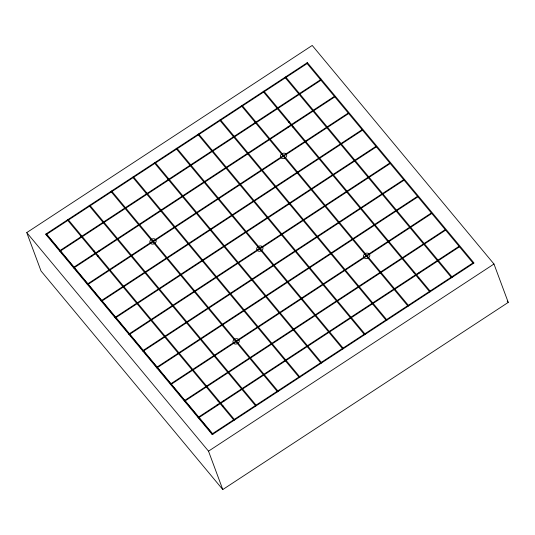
<?xml version="1.0" encoding="UTF-8"?>
<svg xmlns="http://www.w3.org/2000/svg" width="535" height="535" viewBox="0 0 535 535"><rect width="100%" height="100%" fill="white"/><g stroke="black" fill="none" stroke-linecap="round" stroke-linejoin="round"><path stroke-width="0.8" d="M283.403 156.34L283.664 155.377M259.696 249.096L259.957 248.133M366.515 256.278L366.776 255.322M97.711 256.412L98.34 255.897M288.739 122.334L289.368 121.819M218.039 401.11L218.668 400.595M418.169 277.973L418.798 277.458M26.75 232.598L312.219 45.455L493.979 264.022L508.25 302.402L222.781 489.545L41.021 270.977L26.75 232.598L208.51 451.159L222.781 489.545M46.057 234.718L307.11 63.585M80.838 236.122L81.521 235.674M102.593 221.864L103.275 221.41M146.102 193.342L146.791 192.888M167.856 179.078L168.545 178.63M189.611 164.82L190.299 164.365M211.365 150.556L212.054 150.108M233.12 136.298L233.808 135.843M254.874 122.033L255.563 121.585M276.628 107.769L277.317 107.321M298.383 93.511L299.072 93.063M320.137 79.247L320.826 78.799M59.927 250.574L124.749 208.082M125.431 207.633L320.539 79.728M59.907 251.376L125.17 208.59M125.859 208.142L320.96 80.237M73.335 267.52L138.598 224.74M139.281 224.285L334.388 96.387M73.756 268.035L139.02 225.248M139.709 224.8L334.816 96.895M87.185 284.179L152.448 241.392M348.245 113.045L153.137 240.944L152.876 241.907L87.613 284.687M153.558 241.459L348.666 113.554M101.035 300.837L166.305 258.051M166.987 257.602L362.095 129.697M101.463 301.345L166.726 258.565M167.415 258.111L362.516 130.212M114.891 317.496L180.155 274.709M180.837 274.261L375.944 146.356M115.313 318.004L180.576 275.217M181.265 274.769L376.372 146.871M128.741 334.148L194.004 291.368M194.693 290.92L389.801 163.014M129.169 334.663L194.432 291.876M195.114 291.428L390.222 163.523M142.591 350.806L207.861 308.026M208.543 307.572L403.651 179.673M143.019 351.314L208.282 308.534M208.971 308.086L404.072 180.181M156.447 367.465L221.711 324.678M222.393 324.23L417.501 196.332M156.869 367.973L222.132 325.193M222.821 324.738L417.929 196.84M170.297 384.123L235.56 341.337M431.357 212.983L236.249 340.889L235.988 341.845L170.725 384.632M236.671 341.397L431.778 213.498M184.147 400.782L249.417 357.995M250.099 357.547L445.207 229.642M184.575 401.29L249.838 358.504M250.527 358.055L445.628 230.15M198.003 417.434L263.267 374.654M263.949 374.206L459.057 246.301M198.425 417.949L263.688 375.162M264.377 374.714L459.485 246.809M211.853 434.092L277.117 391.312M277.805 390.858L472.913 262.959M208.51 451.159L493.979 264.022M293.019 127.484L293.762 127.103M93.317 251.129L94.06 250.748M413.776 272.689L414.518 272.308M222.319 406.259L223.062 405.878M288.017 126.788L288.532 127.236M419.012 272.556L419.527 273.004M98.547 250.989L99.062 251.443M223.904 400.454L224.419 400.909M507.187 301.118L508.25 302.402M306.689 63.07L473.335 263.467M285.616 76.886L452.269 277.277M284.934 77.334L451.58 277.732M263.862 91.144L430.508 291.542M263.18 91.592L429.826 291.99M242.108 105.408L408.753 305.799M241.419 105.856L408.071 306.254M220.353 119.666L386.999 320.064M219.664 120.114L386.317 320.512M198.599 133.931L365.244 334.322M197.91 134.379L364.562 334.776M176.844 148.188L343.49 348.586M176.155 148.643L342.808 349.034M155.09 162.453L321.736 362.85M154.401 162.901L321.053 363.298M133.335 176.71L299.981 377.108M132.647 177.165L299.299 377.556M111.581 190.975L278.227 391.373M110.892 191.423L277.545 391.821M89.826 205.233L256.472 405.63M89.138 205.687L255.79 406.078M68.072 219.497L234.718 419.895M67.383 219.945L234.036 420.343M46.739 234.27L212.963 434.152M46.07 233.915L212.723 434.313M412.09 277.09L412.418 277.665M295.119 122.134L295.454 122.702M216.983 404.995L217.317 405.563M91.625 255.529L91.96 256.098M151.298 239.379L150.669 239.901A3.243 2.615 -20.4 0 0 149.981 242.589L150.863 243.652A3.243 2.615 -20.4 0 0 153.96 243.86L155.344 242.95A3.243 2.615 -20.4 0 0 156.033 240.262L155.15 239.198A3.243 2.615 -20.4 0 0 152.054 238.991L151.298 239.379M281.831 153.806L281.196 154.334A3.243 2.615 -20.4 0 0 280.507 157.023L281.39 158.086A3.243 2.615 -20.4 0 0 284.486 158.293L285.871 157.384A3.243 2.615 -20.4 0 0 286.559 154.695L285.677 153.632A3.243 2.615 -20.4 0 0 282.58 153.425L281.831 153.806M258.124 246.561L257.489 247.09A3.243 2.615 -20.4 0 0 256.8 249.778L257.683 250.835A3.243 2.615 -20.4 0 0 260.779 251.049L262.163 250.139A3.243 2.615 -20.4 0 0 262.852 247.451L261.969 246.388A3.243 2.615 -20.4 0 0 258.873 246.18L258.124 246.561M234.41 339.317L233.782 339.845A3.243 2.615 -20.4 0 0 233.093 342.534L233.976 343.59A3.243 2.615 -20.4 0 0 237.072 343.804L238.456 342.895A3.243 2.615 -20.4 0 0 239.145 340.207L238.262 339.143A3.243 2.615 -20.4 0 0 235.166 338.936L234.41 339.317M364.944 253.75L364.308 254.272A3.243 2.615 -20.4 0 0 363.619 256.967L364.502 258.024A3.243 2.615 -20.4 0 0 367.598 258.231L368.983 257.328A3.243 2.615 -20.4 0 0 369.672 254.633L368.789 253.577A3.243 2.615 -20.4 0 0 365.693 253.369L364.944 253.75M307.371 62.622L45.629 234.21L212.281 434.601L474.023 263.019L307.371 62.622"/></g></svg>
